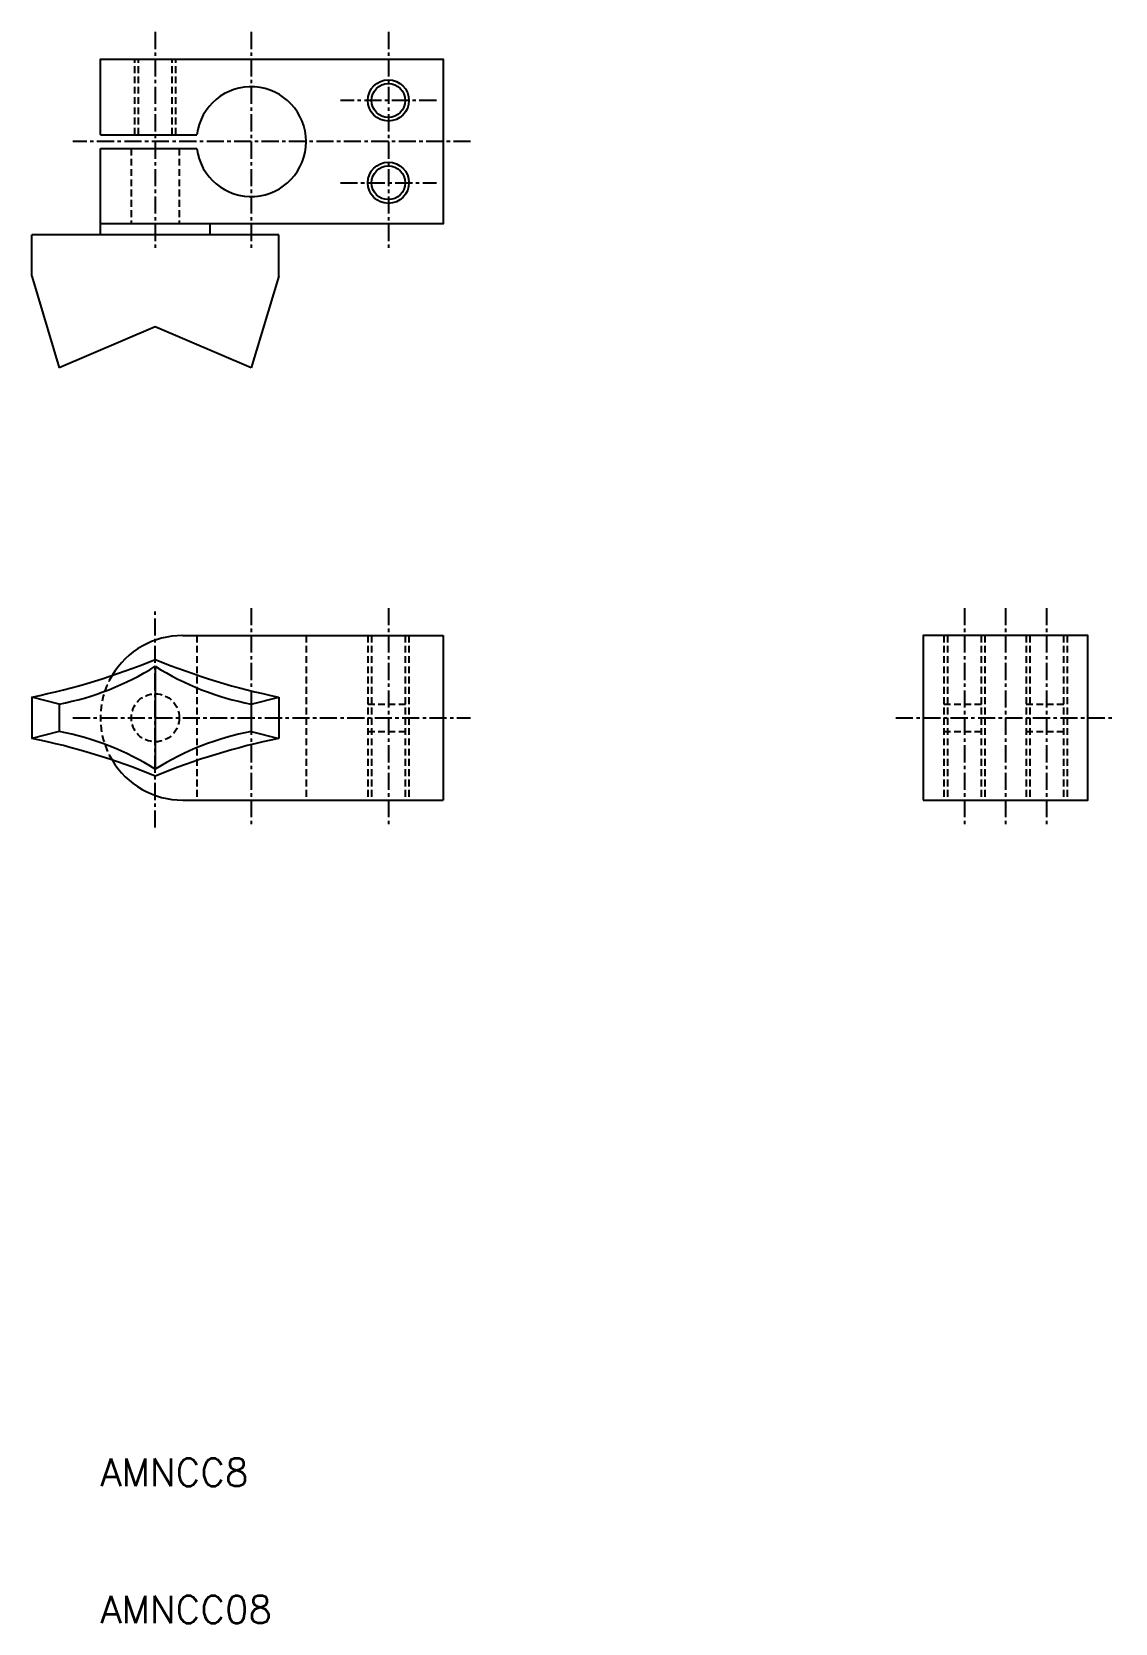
# Model space of a CAD drawing. Extents: x -267 to -188, y -3635 to -3519.
import ezdxf

# ---------------------------------------------------------------- set-up
doc = ezdxf.new("R2010")
doc.units = 0
doc.linetypes.add('CENTER', pattern=[2, 1.25, -0.25, 0.25, -0.25])
doc.linetypes.add('DASHED', pattern=[0.75, 0.5, -0.25])
doc.layers.get('0').update_dxf_attribs({"linetype": 'CONTINUOUS'})
doc.layers.add('CENTER', color=1, linetype='CENTER')
doc.styles.get("Standard").update_dxf_attribs({"font": 'txt', "bigfont": 'BIGFONT'})

# ---------------------------------------------------------------- blocks, each defined once
blk = doc.blocks.new('A$C711D6637')
at = {"color": 3, "linetype": 'CONTINUOUS'}
blk.add_circle((0, 0), 1.5, dxfattribs=at)
at = {"color": 7, "linetype": 'CONTINUOUS'}
blk.add_circle((0, 0), 1.23, dxfattribs=at)

msp = doc.modelspace()

# ---------------------------------------------------------------- linework, layer by layer
at = {"color": 3, "linetype": 'DASHED'}
for p, q in [((-259.21, -3526.66), (-259.21, -3521.16)), ((-258.94, -3526.66), (-258.94, -3521.16)), ((-256.48, -3526.66), (-256.48, -3521.16)), ((-256.21, -3526.66), (-256.21, -3521.16)), ((-259.46, -3527.66), (-259.46, -3533.16)), ((-255.96, -3527.66), (-255.96, -3533.16)), ((-254.68, -3563.16), (-254.68, -3575.16)), ((-246.71, -3563.16), (-246.71, -3575.16)), ((-242.21, -3563.16), (-242.21, -3575.16)), ((-241.94, -3563.16), (-241.94, -3575.16)), ((-239.48, -3563.16), (-239.48, -3575.16)), ((-239.21, -3563.16), (-239.21, -3575.16)), ((-200.21, -3563.16), (-200.21, -3575.16)), ((-199.94, -3563.16), (-199.94, -3575.16)), ((-197.48, -3563.16), (-197.48, -3575.16)), ((-197.21, -3563.16), (-197.21, -3575.16)), ((-194.21, -3563.16), (-194.21, -3575.16)), ((-193.94, -3563.16), (-193.94, -3575.16)), ((-191.48, -3563.16), (-191.48, -3575.16)), ((-191.21, -3563.16), (-191.21, -3575.16)), ((-242.21, -3568.16), (-239.21, -3568.16)), ((-200.21, -3568.16), (-197.21, -3568.16)), ((-194.21, -3568.16), (-191.21, -3568.16)), ((-242.21, -3570.16), (-239.21, -3570.16)), ((-200.21, -3570.16), (-197.21, -3570.16)), ((-194.21, -3570.16), (-191.21, -3570.16))]:
    msp.add_line(p, q, dxfattribs=at)
at = {"color": 7, "linetype": 'CONTINUOUS'}
for p, q in [((-261.71, -3526.66), (-254.68, -3526.66)), ((-261.71, -3527.66), (-254.68, -3527.66)), ((-261.71, -3533.96), (-261.71, -3533.16)), ((-253.71, -3533.96), (-253.71, -3533.16)), ((-248.71, -3533.96), (-266.71, -3533.96)), ((-248.71, -3533.96), (-266.71, -3533.96)), ((-266.71, -3536.96), (-266.71, -3533.96)), ((-248.71, -3536.96), (-248.71, -3533.96)), ((-266.71, -3536.96), (-264.71, -3543.66)), ((-248.71, -3536.96), (-250.71, -3543.66)), ((-255.71, -3563.16), (-236.71, -3563.16)), ((-236.71, -3563.16), (-236.71, -3575.16)), ((-257.71, -3565.41), (-257.71, -3572.91)), ((-266.71, -3567.66), (-266.71, -3570.66)), ((-264.71, -3568.16), (-266.71, -3567.66)), ((-264.71, -3568.16), (-264.71, -3570.16)), ((-250.71, -3568.16), (-248.71, -3567.66)), ((-250.71, -3568.16), (-250.71, -3570.16)), ((-248.71, -3567.66), (-248.71, -3570.66)), ((-264.71, -3570.16), (-266.71, -3570.66)), ((-250.71, -3570.16), (-248.71, -3570.66)), ((-255.71, -3575.16), (-236.71, -3575.16))]:
    msp.add_line(p, q, dxfattribs=at)
for points in [[(-261.71, -3526.66), (-261.71, -3521.16), (-236.71, -3521.16), (-236.71, -3533.16), (-261.71, -3533.16), (-261.71, -3527.66)], [(-250.71, -3543.66), (-257.71, -3540.66), (-264.71, -3543.66)]]:
    msp.add_lwpolyline(points, dxfattribs=at)
msp.add_lwpolyline([(-201.71, -3575.16), (-189.71, -3575.16), (-189.71, -3563.16), (-201.71, -3563.16)], close=True, dxfattribs=at)
at = {"color": 3, "linetype": 'DASHED'}
msp.add_circle((-257.71, -3569.16), 1.75, dxfattribs=at)
at = {"color": 7, "linetype": 'CONTINUOUS'}
for centre, radius, start, end in [((-250.71, -3527.16), 4, 187.1808, 172.8192), ((-255.71, -3569.16), 6, 90, 149.1706), ((-276.83, -3518.42), 50.26, 281.619, 292.3627), ((-268.48, -3548.28), 20.23, 280.7341, 302.1614), ((-238.59, -3518.42), 50.26, 247.6373, 258.381), ((-246.94, -3548.28), 20.23, 237.8386, 259.2659), ((-268.48, -3590.03), 20.23, 57.8386, 79.2659), ((-246.94, -3590.03), 20.23, 100.7341, 122.1614), ((-276.83, -3619.89), 50.26, 67.6373, 78.381), ((-276.83, -3619.89), 50.26, 67.6373, 78.381), ((-238.59, -3619.89), 50.26, 101.619, 112.3627), ((-238.59, -3619.89), 50.26, 101.619, 112.3627), ((-255.71, -3569.16), 6, 210.8294, 270)]:
    msp.add_arc(centre, radius, start, end, dxfattribs=at)
at = {"color": 3, "linetype": 'DASHED'}
msp.add_arc((-255.71, -3569.16), 6, 149.1706, 210.8294, dxfattribs=at)
at = {"layer": 'CENTER', "color": 1, "linetype": 'CENTER'}
for p, q in [((-257.71, -3519.16), (-257.71, -3535.16)), ((-250.71, -3519.16), (-250.71, -3535.16)), ((-240.71, -3519.16), (-240.71, -3535.16)), ((-237.21, -3524.16), (-244.21, -3524.16)), ((-234.71, -3527.16), (-263.71, -3527.16)), ((-244.21, -3530.16), (-237.21, -3530.16)), ((-257.71, -3577.16), (-257.71, -3561.16)), ((-250.71, -3561.16), (-250.71, -3577.16)), ((-240.71, -3561.16), (-240.71, -3577.16)), ((-198.71, -3561.16), (-198.71, -3577.16)), ((-195.71, -3561.16), (-195.71, -3577.16)), ((-192.71, -3561.16), (-192.71, -3577.16)), ((-263.71, -3569.16), (-234.71, -3569.16)), ((-203.71, -3569.16), (-187.71, -3569.16))]:
    msp.add_line(p, q, dxfattribs=at)

# ---------------------------------------------------------------- block references
at = {"color": 7, "linetype": 'CONTINUOUS'}
for p in [(-240.71, -3524.16), (-240.71, -3530.16)]:
    msp.add_blockref('A$C711D6637', p, dxfattribs=at)

# ---------------------------------------------------------------- texts
for s, p in [('AMNCC8', (-261.71, -3625.16)), ('AMNCC08', (-261.71, -3635.16))]:
    msp.add_text(s, height=2, dxfattribs=at).set_placement(p)

doc.saveas('drawing.dxf')
